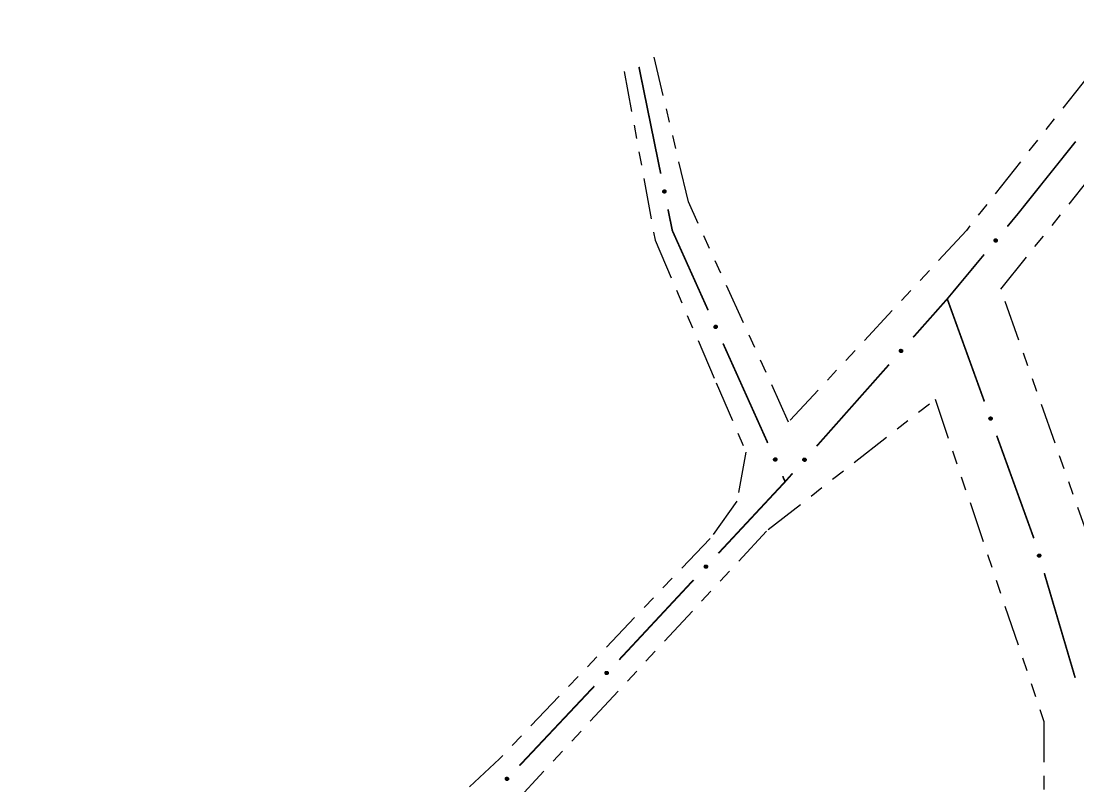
# Model space of a CAD drawing. Extents: x 208948 to 212966, y 4875285 to 4878160.
# Drawn here: x 211468.8 to 211585.1, y 4877657.5 to 4877741.6 of the extents above; entities that cross this region are included whole.
import ezdxf

# ---------------------------------------------------------------- set-up
doc = ezdxf.new("R2010")
doc.units = 0
doc.header["$LTSCALE"] = 1.5
doc.header["$MEASUREMENT"] = 0
doc.linetypes.add('TRACO_25', pattern=[8, 3, -1, 1, -1, 1, -1])
doc.layers.add('SV-EIXO-RUA-N-PAV', color=6, linetype='CONTINUOUS')
doc.layers.add('SV-RUA-NAO-PAV', color=7, linetype='CONTINUOUS')

msp = doc.modelspace()

# ---------------------------------------------------------------- linework, layer by layer
at = {"layer": 'SV-EIXO-RUA-N-PAV', "const_width": 0.18}
for points in [[(211536.789515, 4877736.579762), (211539.186798, 4877724.821657)], [(211578.414702, 4877720.324192), (211584.838389, 4877728.365876)], [(211539.985893, 4877720.902289), (211540.38544, 4877718.942605)], [(211577.323394, 4877719.010754), (211577.962463, 4877719.779903)], [(211577.962463, 4877719.779903), (211578.414702, 4877720.324192)], [(211540.38544, 4877718.942605), (211540.461361, 4877718.57023)], [(211540.461361, 4877718.57023), (211544.404436, 4877709.795501)], [(211570.710381, 4877711.051688), (211574.767117, 4877715.934157)], [(211570.277665, 4877710.563821), (211570.710381, 4877711.051688)], [(211570.710381, 4877711.051688), (211574.793411, 4877699.767678)], [(211566.959885, 4877706.823187), (211570.277665, 4877710.563821)], [(211546.043974, 4877706.146951), (211550.962588, 4877695.201302)], [(211556.342991, 4877694.85316), (211564.305662, 4877703.83068)], [(211576.154421, 4877696.006342), (211580.237451, 4877684.722332)], [(211552.602126, 4877691.552752), (211552.875699, 4877690.943957)], [(211552.875699, 4877690.943957), (211553.688768, 4877691.860653)], [(211545.528379, 4877683.062929), (211552.34744, 4877690.377327)], [(211552.34744, 4877690.377327), (211552.875699, 4877690.943957)], [(211581.385119, 4877680.890975), (211584.782981, 4877669.382085)], [(211534.672193, 4877671.418149), (211542.800755, 4877680.13717)], [(211534.617589, 4877671.360168), (211534.672193, 4877671.418149)], [(211523.648227, 4877659.712289), (211531.875248, 4877668.448198)]]:
    msp.add_lwpolyline(points, dxfattribs=at)
at = {"layer": 'SV-EIXO-RUA-N-PAV'}
for points in [[(211539.665503, 4877723.024749), (211539.706677, 4877722.998352), (211539.736665, 4877722.967246), (211539.75421, 4877722.934103), (211539.762077, 4877722.900772), (211539.766285, 4877722.865767), (211539.762741, 4877722.829539), (211539.749901, 4877722.790201), (211539.723711, 4877722.748713), (211539.689827, 4877722.720087), (211539.658254, 4877722.701147), (211539.623972, 4877722.690943), (211539.589898, 4877722.687425), (211539.552388, 4877722.692351), (211539.512649, 4877722.705752), (211539.471569, 4877722.733097), (211539.442378, 4877722.763794), (211539.426249, 4877722.796297), (211539.416209, 4877722.830827), (211539.412341, 4877722.866616), (211539.416025, 4877722.902158), (211539.42959, 4877722.942144), (211539.457116, 4877722.982333), (211539.487401, 4877723.011797), (211539.519669, 4877723.028378), (211539.553887, 4877723.037498), (211539.588945, 4877723.042145), (211539.625511, 4877723.040099), (211539.665503, 4877723.024749)], [(211575.868766, 4877717.432292), (211575.863577, 4877717.480925), (211575.869063, 4877717.523783), (211575.883927, 4877717.558212), (211575.904995, 4877717.585211), (211575.929659, 4877717.610405), (211575.96013, 4877717.630319), (211575.998845, 4877717.64493), (211576.047593, 4877717.650477), (211576.091128, 4877717.641972), (211576.125661, 4877717.629206), (211576.155079, 4877717.608858), (211576.179152, 4877717.584488), (211576.198791, 4877717.552153), (211576.213216, 4877717.512774), (211576.217607, 4877717.463621), (211576.211941, 4877717.421641), (211576.196689, 4877717.388717), (211576.176046, 4877717.359272), (211576.150558, 4877717.333853), (211576.120534, 4877717.314477), (211576.08086, 4877717.300025), (211576.032288, 4877717.296334), (211575.990354, 4877717.301507), (211575.957224, 4877717.316292), (211575.928693, 4877717.337268), (211575.903123, 4877717.361699), (211575.881829, 4877717.391496), (211575.868766, 4877717.432292)], [(211545.265721, 4877708.147402), (211545.311683, 4877708.130682), (211545.347765, 4877708.106914), (211545.372154, 4877708.078427), (211545.387142, 4877708.047635), (211545.398928, 4877708.014407), (211545.403419, 4877707.978283), (211545.399522, 4877707.937087), (211545.383073, 4877707.890863), (211545.356295, 4877707.8555), (211545.329647, 4877707.830095), (211545.298439, 4877707.812618), (211545.265967, 4877707.80171), (211545.22829, 4877707.798286), (211545.186579, 4877707.802642), (211545.1405, 4877707.820307), (211545.105285, 4877707.843852), (211545.082419, 4877707.872024), (211545.065047, 4877707.90351), (211545.053421, 4877707.937578), (211545.049217, 4877707.973063), (211545.053679, 4877708.015051), (211545.071717, 4877708.0603), (211545.094799, 4877708.095691), (211545.122643, 4877708.118947), (211545.154027, 4877708.135352), (211545.187211, 4877708.147578), (211545.223335, 4877708.153604), (211545.265721, 4877708.147402)], [(211565.455079, 4877705.292487), (211565.451463, 4877705.341262), (211565.458329, 4877705.383921), (211565.474296, 4877705.417852), (211565.496224, 4877705.444157), (211565.521688, 4877705.468542), (211565.552786, 4877705.487462), (211565.591952, 4877705.500817), (211565.640854, 4877705.504788), (211565.684092, 4877705.494882), (211565.718196, 4877705.481008), (211565.746941, 4877705.459722), (211565.770216, 4877705.434588), (211565.788801, 4877705.401636), (211565.801947, 4877705.361812), (211565.80475, 4877705.312543), (211565.797732, 4877705.270767), (211565.781426, 4877705.238353), (211565.759844, 4877705.209589), (211565.733548, 4877705.185006), (211565.702915, 4877705.166609), (211565.662795, 4877705.153445), (211565.614129, 4877705.151323), (211565.572384, 4877705.157847), (211565.539749, 4877705.173693), (211565.511909, 4877705.195579), (211565.487141, 4877705.220822), (211565.46682, 4877705.25129), (211565.455079, 4877705.292487)], [(211575.528541, 4877698.059573), (211575.573117, 4877698.039449), (211575.607314, 4877698.013039), (211575.629496, 4877697.982802), (211575.64213, 4877697.950972), (211575.651387, 4877697.916952), (211575.653154, 4877697.880594), (211575.646176, 4877697.839806), (211575.626303, 4877697.794948), (211575.596946, 4877697.761695), (211575.568466, 4877697.738362), (211575.536033, 4877697.723277), (211575.502834, 4877697.714837), (211575.465006, 4877697.714251), (211575.423741, 4877697.721726), (211575.379118, 4877697.742801), (211575.34577, 4877697.768923), (211575.325083, 4877697.798732), (211575.310124, 4877697.831434), (211575.301088, 4877697.866279), (211575.29956, 4877697.901979), (211575.307161, 4877697.943513), (211575.328545, 4877697.987281), (211575.354219, 4877698.020838), (211575.383731, 4877698.041939), (211575.416257, 4877698.055941), (211575.450265, 4877698.065642), (211575.48674, 4877698.068939), (211575.528541, 4877698.059573)], [(211551.823873, 4877693.553204), (211551.869835, 4877693.536484), (211551.905918, 4877693.512715), (211551.930307, 4877693.484229), (211551.945295, 4877693.453437), (211551.95708, 4877693.420208), (211551.961571, 4877693.384085), (211551.957675, 4877693.342888), (211551.941226, 4877693.296664), (211551.914448, 4877693.261301), (211551.887799, 4877693.235897), (211551.856591, 4877693.218419), (211551.824119, 4877693.207511), (211551.786442, 4877693.204087), (211551.744732, 4877693.208443), (211551.698653, 4877693.226108), (211551.663438, 4877693.249653), (211551.640571, 4877693.277826), (211551.623199, 4877693.309312), (211551.611574, 4877693.34338), (211551.60737, 4877693.378864), (211551.611832, 4877693.420852), (211551.62987, 4877693.466102), (211551.652952, 4877693.501492), (211551.680796, 4877693.524748), (211551.712179, 4877693.541153), (211551.745364, 4877693.553379), (211551.781487, 4877693.559405), (211551.823873, 4877693.553204)], [(211554.838185, 4877693.32246), (211554.834569, 4877693.371234), (211554.841435, 4877693.413893), (211554.857402, 4877693.447824), (211554.87933, 4877693.474129), (211554.904794, 4877693.498514), (211554.935892, 4877693.517435), (211554.975058, 4877693.530789), (211555.02396, 4877693.53476), (211555.067198, 4877693.524855), (211555.101301, 4877693.510981), (211555.130047, 4877693.489695), (211555.153322, 4877693.464561), (211555.171907, 4877693.431608), (211555.185053, 4877693.391785), (211555.187856, 4877693.342515), (211555.180838, 4877693.30074), (211555.164532, 4877693.268325), (211555.14295, 4877693.239562), (211555.116654, 4877693.214978), (211555.086021, 4877693.196581), (211555.045901, 4877693.183418), (211554.997235, 4877693.181295), (211554.95549, 4877693.187819), (211554.922855, 4877693.203666), (211554.895015, 4877693.225551), (211554.870247, 4877693.250794), (211554.849926, 4877693.281263), (211554.838185, 4877693.32246)], [(211580.8837, 4877682.978093), (211580.926988, 4877682.955328), (211580.959536, 4877682.926912), (211580.979861, 4877682.895397), (211580.990561, 4877682.862865), (211580.997758, 4877682.828351), (211580.997338, 4877682.791952), (211580.987922, 4877682.751657), (211580.965391, 4877682.708073), (211580.934089, 4877682.676644), (211580.904259, 4877682.655064), (211580.870979, 4877682.641954), (211580.837333, 4877682.635524), (211580.799538, 4877682.637211), (211580.758796, 4877682.647152), (211580.715519, 4877682.670868), (211580.683801, 4877682.698946), (211580.664942, 4877682.729945), (211580.651974, 4877682.763485), (211580.645048, 4877682.79881), (211580.645667, 4877682.834538), (211580.655749, 4877682.875541), (211580.679724, 4877682.917944), (211580.707367, 4877682.949899), (211580.738092, 4877682.969189), (211580.771401, 4877682.981213), (211580.805931, 4877682.988853), (211580.842537, 4877682.989953), (211580.8837, 4877682.978093)], [(211543.986073, 4877681.570021), (211543.983668, 4877681.61887), (211543.99159, 4877681.661345), (211544.008393, 4877681.69487), (211544.030967, 4877681.720623), (211544.057028, 4877681.744369), (211544.088586, 4877681.762513), (211544.128071, 4877681.774892), (211544.177057, 4877681.777649), (211544.220035, 4877681.766674), (211544.253784, 4877681.751958), (211544.281993, 4877681.729966), (211544.304637, 4877681.704262), (211544.322399, 4877681.670859), (211544.334554, 4877681.630722), (211544.336134, 4877681.581398), (211544.328082, 4877681.539809), (211544.310977, 4877681.507809), (211544.288688, 4877681.47959), (211544.261791, 4877681.455666), (211544.230711, 4877681.438034), (211544.190277, 4877681.42587), (211544.141574, 4877681.424955), (211544.100002, 4877681.432512), (211544.067771, 4877681.449163), (211544.040482, 4877681.471733), (211544.016348, 4877681.497582), (211543.996789, 4877681.528545), (211543.986073, 4877681.570021)], [(211533.067776, 4877669.875055), (211533.065616, 4877669.923915), (211533.073752, 4877669.96635), (211533.090725, 4877669.99979), (211533.113428, 4877670.025429), (211533.139609, 4877670.049043), (211533.171257, 4877670.067027), (211533.210804, 4877670.079207), (211533.259803, 4877670.081717), (211533.302726, 4877670.070526), (211533.3364, 4877670.05564), (211533.364498, 4877670.033506), (211533.387012, 4877670.007688), (211533.404606, 4877669.974196), (211533.416557, 4877669.933998), (211533.417889, 4877669.884667), (211533.409627, 4877669.843119), (211533.392362, 4877669.811206), (211533.369931, 4877669.783099), (211533.342913, 4877669.759311), (211533.311745, 4877669.741837), (211533.27125, 4877669.729876), (211533.222542, 4877669.729207), (211533.18101, 4877669.736974), (211533.148862, 4877669.753787), (211533.121688, 4877669.776493), (211533.097684, 4877669.802464), (211533.078282, 4877669.833526), (211533.067776, 4877669.875055)], [(211522.098413, 4877658.227175), (211522.096254, 4877658.276036), (211522.10439, 4877658.318471), (211522.121363, 4877658.35191), (211522.144066, 4877658.37755), (211522.170246, 4877658.401164), (211522.201895, 4877658.419148), (211522.241442, 4877658.431328), (211522.290441, 4877658.433837), (211522.333364, 4877658.422646), (211522.367038, 4877658.407761), (211522.395136, 4877658.385626), (211522.41765, 4877658.359809), (211522.435244, 4877658.326316), (211522.447195, 4877658.286118), (211522.448527, 4877658.236787), (211522.440265, 4877658.19524), (211522.423, 4877658.163326), (211522.400568, 4877658.135219), (211522.373551, 4877658.111432), (211522.342383, 4877658.093957), (211522.301888, 4877658.081996), (211522.25318, 4877658.081328), (211522.211648, 4877658.089094), (211522.1795, 4877658.105907), (211522.152326, 4877658.128614), (211522.128322, 4877658.154585), (211522.108919, 4877658.185646), (211522.098413, 4877658.227175)]]:
    msp.add_lwpolyline(points, close=True, dxfattribs=at)
for points in [[(211539.412341, 4877722.866616), (211539.442378, 4877722.763794)], [(211539.415673, 4877722.880262), (211539.455212, 4877722.754634)], [(211539.416025, 4877722.902158), (211539.471569, 4877722.733097)], [(211539.426239, 4877722.917231), (211539.490104, 4877722.726933)], [(211539.42959, 4877722.942144), (211539.512649, 4877722.705752)], [(211539.445619, 4877722.958782), (211539.531409, 4877722.701932)], [(211539.457116, 4877722.982333), (211539.552388, 4877722.692351)], [(211539.47171, 4877722.994739), (211539.56917, 4877722.694312)], [(211539.487401, 4877723.011797), (211539.589898, 4877722.687425)], [(211539.503474, 4877723.016533), (211539.60584, 4877722.692041)], [(211539.519669, 4877723.028378), (211539.623972, 4877722.690943)], [(211539.536874, 4877723.030306), (211539.638201, 4877722.697246)], [(211539.553887, 4877723.037498), (211539.658254, 4877722.701147)], [(211539.573246, 4877723.036329), (211539.674794, 4877722.715847)], [(211539.588945, 4877723.042145), (211539.689827, 4877722.720087)], [(211539.608034, 4877723.036459), (211539.706285, 4877722.738979)], [(211539.625511, 4877723.040099), (211539.723711, 4877722.748713)], [(211539.643913, 4877723.031241), (211539.734259, 4877722.772534)], [(211539.665503, 4877723.024749), (211539.749901, 4877722.790201)], [(211539.687347, 4877723.009459), (211539.754431, 4877722.817032)], [(211539.706677, 4877722.998352), (211539.762741, 4877722.829539)], [(211539.723848, 4877722.980694), (211539.761778, 4877722.85613)], [(211539.736665, 4877722.967246), (211539.766285, 4877722.865767)], [(211575.863577, 4877717.480925), (211575.96013, 4877717.630319)], [(211575.866599, 4877717.50537), (211575.939996, 4877717.612922)], [(211575.867016, 4877717.458898), (211575.975085, 4877717.631667)], [(211575.868766, 4877717.432292), (211575.998845, 4877717.64493)], [(211575.869063, 4877717.523783), (211575.929659, 4877717.610405)], [(211575.877218, 4877717.411391), (211576.022414, 4877717.643791)], [(211575.881829, 4877717.391496), (211576.047593, 4877717.650477)], [(211575.895608, 4877717.380145), (211576.066092, 4877717.642981)], [(211575.903123, 4877717.361699), (211576.091128, 4877717.641972)], [(211575.917486, 4877717.353097), (211576.103844, 4877717.632902)], [(211575.928693, 4877717.337268), (211576.125661, 4877717.629206)], [(211575.944951, 4877717.328503), (211576.141256, 4877717.61601)], [(211575.957224, 4877717.316292), (211576.155079, 4877717.608858)], [(211575.976598, 4877717.311078), (211576.165573, 4877717.594032)], [(211575.990354, 4877717.301507), (211576.179152, 4877717.584488)], [(211576.013478, 4877717.29995), (211576.186756, 4877717.564012)], [(211576.032288, 4877717.296334), (211576.198791, 4877717.552153)], [(211576.057851, 4877717.302111), (211576.204452, 4877717.529795)], [(211576.08086, 4877717.300025), (211576.213216, 4877717.512774)], [(211576.102386, 4877717.313007), (211576.21081, 4877717.481934)], [(211576.120534, 4877717.314477), (211576.217607, 4877717.463621)], [(211576.137831, 4877717.327909), (211576.21105, 4877717.437383)], [(211576.150558, 4877717.333853), (211576.211941, 4877717.421641)], [(211545.049217, 4877707.973063), (211545.1405, 4877707.820307)], [(211545.053421, 4877707.937578), (211545.105285, 4877707.843852)], [(211545.053678, 4877707.951623), (211545.119817, 4877707.837731)], [(211545.053679, 4877708.015051), (211545.186579, 4877707.802642)], [(211545.055876, 4877707.990009), (211545.159936, 4877707.81836)], [(211545.065667, 4877708.0348), (211545.20572, 4877707.803031)], [(211545.071717, 4877708.0603), (211545.22829, 4877707.798286)], [(211545.083234, 4877708.075605), (211545.244233, 4877707.803882)], [(211545.094799, 4877708.095691), (211545.265967, 4877707.80171)], [(211545.109442, 4877708.103838), (211545.280508, 4877707.809711)], [(211545.122643, 4877708.118947), (211545.298439, 4877707.812618)], [(211545.139006, 4877708.124603), (211545.310939, 4877707.821889)], [(211545.154027, 4877708.135352), (211545.329647, 4877707.830095)], [(211545.17317, 4877708.138459), (211545.342559, 4877707.848066)], [(211545.187211, 4877708.147578), (211545.356295, 4877707.8555)], [(211545.207083, 4877708.146218), (211545.368207, 4877707.877543)], [(211545.223335, 4877708.153604), (211545.383073, 4877707.890863)], [(211545.243232, 4877708.148999), (211545.388137, 4877707.916418)], [(211545.265721, 4877708.147402), (211545.399522, 4877707.937087)], [(211545.290386, 4877708.137278), (211545.398055, 4877707.964258)], [(211545.311683, 4877708.130682), (211545.403419, 4877707.978283)], [(211545.33231, 4877708.117222), (211545.396645, 4877708.004015)], [(211545.347765, 4877708.106914), (211545.398928, 4877708.014407)], [(211565.451463, 4877705.341262), (211565.552786, 4877705.487462)], [(211565.454189, 4877705.319135), (211565.567777, 4877705.488328)], [(211565.455079, 4877705.292487), (211565.591952, 4877705.500817)], [(211565.455272, 4877705.365596), (211565.532101, 4877705.470725)], [(211565.458329, 4877705.383921), (211565.521688, 4877705.468542)], [(211565.462853, 4877705.271324), (211565.615472, 4877705.498918)], [(211565.46682, 4877705.25129), (211565.640854, 4877705.504788)], [(211565.480225, 4877705.239501), (211565.659102, 4877705.496698)], [(211565.487141, 4877705.220822), (211565.684092, 4877705.494882)], [(211565.501219, 4877705.211761), (211565.696509, 4877705.485407)], [(211565.511909, 4877705.195579), (211565.718196, 4877705.481008)], [(211565.527876, 4877705.186293), (211565.733357, 4877705.467316)], [(211565.539749, 4877705.173693), (211565.746941, 4877705.459722)], [(211565.558945, 4877705.167856), (211565.756951, 4877705.444565)], [(211565.572384, 4877705.157847), (211565.770216, 4877705.434588)], [(211565.595446, 4877705.155544), (211565.777155, 4877705.413878)], [(211565.614129, 4877705.151323), (211565.788801, 4877705.401636)], [(211565.639866, 4877705.156272), (211565.793737, 4877705.379107)], [(211565.662795, 4877705.153445), (211565.801947, 4877705.361812)], [(211565.684729, 4877705.165726), (211565.798548, 4877705.331066)], [(211565.702915, 4877705.166609), (211565.80475, 4877705.312543)], [(211565.720636, 4877705.179476), (211565.79735, 4877705.28653)], [(211565.733548, 4877705.185006), (211565.797732, 4877705.270767)], [(211575.29956, 4877697.901979), (211575.379118, 4877697.742801)], [(211575.301088, 4877697.866279), (211575.34577, 4877697.768923)], [(211575.302399, 4877697.880264), (211575.359801, 4877697.761728)], [(211575.307161, 4877697.943513), (211575.423741, 4877697.721726)], [(211575.307472, 4877697.918377), (211575.398353, 4877697.739401)], [(211575.320598, 4877697.962307), (211575.442857, 4877697.720677)], [(211575.328545, 4877697.987281), (211575.465006, 4877697.714251)], [(211575.341179, 4877698.001678), (211575.481324, 4877697.718635)], [(211575.354219, 4877698.020838), (211575.502834, 4877697.714837)], [(211575.369432, 4877698.027863), (211575.517935, 4877697.721724)], [(211575.383731, 4877698.041939), (211575.536033, 4877697.723277)], [(211575.400472, 4877698.04635), (211575.549194, 4877697.731584)], [(211575.416257, 4877698.055941), (211575.568466, 4877697.738362)], [(211575.43558, 4877698.057603), (211575.58269, 4877697.755313)], [(211575.450265, 4877698.065642), (211575.596946, 4877697.761695)], [(211575.469979, 4877698.062794), (211575.610479, 4877697.782781)], [(211575.48674, 4877698.068939), (211575.626303, 4877697.794948)], [(211575.506235, 4877698.062853), (211575.633271, 4877697.820051)], [(211575.528541, 4877698.059573), (211575.646176, 4877697.839806)], [(211575.552376, 4877698.047625), (211575.646752, 4877697.867011)], [(211575.573117, 4877698.039449), (211575.653154, 4877697.880594)], [(211575.592676, 4877698.024478), (211575.648331, 4877697.906762)], [(211575.607314, 4877698.013039), (211575.651387, 4877697.916952)], [(211551.60737, 4877693.378864), (211551.698653, 4877693.226108)], [(211551.611574, 4877693.34338), (211551.663438, 4877693.249653)], [(211551.61183, 4877693.357424), (211551.677969, 4877693.243532)], [(211551.611832, 4877693.420852), (211551.744732, 4877693.208443)], [(211551.614028, 4877693.395811), (211551.718089, 4877693.224162)], [(211551.62382, 4877693.440602), (211551.763873, 4877693.208832)], [(211551.62987, 4877693.466102), (211551.786442, 4877693.204087)], [(211551.641387, 4877693.481407), (211551.802385, 4877693.209683)], [(211551.652952, 4877693.501492), (211551.824119, 4877693.207511)], [(211551.667595, 4877693.509639), (211551.838661, 4877693.215512)], [(211551.680796, 4877693.524748), (211551.856591, 4877693.218419)], [(211551.697159, 4877693.530404), (211551.869091, 4877693.227691)], [(211551.712179, 4877693.541153), (211551.887799, 4877693.235897)], [(211551.731323, 4877693.544261), (211551.900711, 4877693.253867)], [(211551.745364, 4877693.553379), (211551.914448, 4877693.261301)], [(211551.765235, 4877693.55202), (211551.92636, 4877693.283345)], [(211551.781487, 4877693.559405), (211551.941226, 4877693.296664)], [(211551.801385, 4877693.554801), (211551.94629, 4877693.32222)], [(211551.823873, 4877693.553204), (211551.957675, 4877693.342888)], [(211551.848539, 4877693.543079), (211551.956208, 4877693.370059)], [(211551.869835, 4877693.536484), (211551.961571, 4877693.384085)], [(211551.890463, 4877693.523023), (211551.954797, 4877693.409817)], [(211551.905918, 4877693.512715), (211551.95708, 4877693.420208)], [(211554.834569, 4877693.371234), (211554.935892, 4877693.517435)], [(211554.837295, 4877693.349107), (211554.950883, 4877693.5183)], [(211554.838185, 4877693.32246), (211554.975058, 4877693.530789)], [(211554.838378, 4877693.395569), (211554.915207, 4877693.500697)], [(211554.841435, 4877693.413893), (211554.904794, 4877693.498514)], [(211554.845959, 4877693.301297), (211554.998578, 4877693.52889)], [(211554.849926, 4877693.281263), (211555.02396, 4877693.53476)], [(211554.863331, 4877693.269473), (211555.042208, 4877693.526671)], [(211554.870247, 4877693.250794), (211555.067198, 4877693.524855)], [(211554.884325, 4877693.241733), (211555.079615, 4877693.515379)], [(211554.895015, 4877693.225551), (211555.101301, 4877693.510981)], [(211554.910982, 4877693.216266), (211555.116463, 4877693.497288)], [(211554.922855, 4877693.203666), (211555.130047, 4877693.489695)], [(211554.942051, 4877693.197828), (211555.140057, 4877693.474537)], [(211554.95549, 4877693.187819), (211555.153322, 4877693.464561)], [(211554.978552, 4877693.185516), (211555.160261, 4877693.44385)], [(211554.997235, 4877693.181295), (211555.171907, 4877693.431608)], [(211555.022972, 4877693.186244), (211555.176843, 4877693.409079)], [(211555.045901, 4877693.183418), (211555.185053, 4877693.391785)], [(211555.067835, 4877693.195698), (211555.181654, 4877693.361038)], [(211555.086021, 4877693.196581), (211555.187856, 4877693.342515)], [(211555.103742, 4877693.209448), (211555.180456, 4877693.316503)], [(211555.116654, 4877693.214978), (211555.180838, 4877693.30074)], [(211580.645048, 4877682.79881), (211580.683801, 4877682.698946)], [(211580.645667, 4877682.834538), (211580.715519, 4877682.670868)], [(211580.647196, 4877682.812691), (211580.697374, 4877682.690922)], [(211580.654549, 4877682.850431), (211580.734516, 4877682.666319)], [(211580.655749, 4877682.875541), (211580.758796, 4877682.647152)], [(211580.670291, 4877682.893493), (211580.777814, 4877682.644956)], [(211580.679724, 4877682.917944), (211580.799538, 4877682.637211)], [(211580.693199, 4877682.931557), (211580.81609, 4877682.640607)], [(211580.707367, 4877682.949899), (211580.837333, 4877682.635524)], [(211580.722974, 4877682.955998), (211580.85282, 4877682.641491)], [(211580.738092, 4877682.969189), (211580.870979, 4877682.641954)], [(211580.755068, 4877682.972587), (211580.884615, 4877682.649456)], [(211580.771401, 4877682.981213), (211580.904259, 4877682.655064)], [(211580.790789, 4877682.98171), (211580.919476, 4877682.67113)], [(211580.805931, 4877682.988853), (211580.934089, 4877682.676644)], [(211580.825438, 4877682.984826), (211580.948865, 4877682.69688)], [(211580.842537, 4877682.989953), (211580.965391, 4877682.708073)], [(211580.861632, 4877682.982707), (211580.973854, 4877682.732713)], [(211580.8837, 4877682.978093), (211580.987922, 4877682.751657)], [(211580.906775, 4877682.964735), (211580.990132, 4877682.778778)], [(211580.926988, 4877682.955328), (211580.997338, 4877682.791952)], [(211580.945612, 4877682.939209), (211580.994095, 4877682.818362)], [(211580.959536, 4877682.926912), (211580.997758, 4877682.828351)], [(211543.983668, 4877681.61887), (211544.088586, 4877681.762513)], [(211543.985844, 4877681.596682), (211544.103593, 4877681.763006)], [(211543.986073, 4877681.570021), (211544.128071, 4877681.774892)], [(211543.988079, 4877681.643103), (211544.067492, 4877681.746293)], [(211543.99159, 4877681.661345), (211544.057028, 4877681.744369)], [(211543.99332, 4877681.548672), (211544.151537, 4877681.77241)], [(211543.996789, 4877681.528545), (211544.177057, 4877681.777649)], [(211544.009897, 4877681.516427), (211544.195098, 4877681.769109)], [(211544.016348, 4877681.497582), (211544.220035, 4877681.766674)], [(211544.030196, 4877681.488175), (211544.232213, 4877681.756893)], [(211544.040482, 4877681.471733), (211544.253784, 4877681.751958)], [(211544.056214, 4877681.462054), (211544.268601, 4877681.737894)], [(211544.067771, 4877681.449163), (211544.281993, 4877681.729966)], [(211544.086816, 4877681.442852), (211544.291624, 4877681.714565)], [(211544.100002, 4877681.432512), (211544.304637, 4877681.704262)], [(211544.123001, 4877681.429638), (211544.31106, 4877681.683386)], [(211544.141574, 4877681.424955), (211544.322399, 4877681.670859)], [(211544.167425, 4877681.429264), (211544.326775, 4877681.648215)], [(211544.190277, 4877681.42587), (211544.334554, 4877681.630722)], [(211544.212509, 4877681.437603), (211544.330393, 4877681.600069)], [(211544.230711, 4877681.438034), (211544.336134, 4877681.581398)], [(211544.248746, 4877681.450458), (211544.328091, 4877681.555577)], [(211544.261791, 4877681.455666), (211544.328082, 4877681.539809)], [(211533.065616, 4877669.923915), (211533.171257, 4877670.067027)], [(211533.067681, 4877669.901717), (211533.186267, 4877670.067445)], [(211533.067776, 4877669.875055), (211533.210804, 4877670.079207)], [(211533.07015, 4877669.948125), (211533.150082, 4877670.050914)], [(211533.073752, 4877669.96635), (211533.139609, 4877670.049043)], [(211533.074914, 4877669.853669), (211533.234257, 4877670.076607)], [(211533.078282, 4877669.833526), (211533.259803, 4877670.081717)], [(211533.091329, 4877669.821342), (211533.277801, 4877670.073086)], [(211533.097684, 4877669.802464), (211533.302726, 4877670.070526)], [(211533.111485, 4877669.792987), (211533.314854, 4877670.060684)], [(211533.121688, 4877669.776493), (211533.3364, 4877670.05564)], [(211533.137371, 4877669.766736), (211533.351146, 4877670.041501)], [(211533.148862, 4877669.753787), (211533.364498, 4877670.033506)], [(211533.167875, 4877669.747379), (211533.374051, 4877670.018056)], [(211533.18101, 4877669.736974), (211533.387012, 4877670.007688)], [(211533.203993, 4877669.733984), (211533.39333, 4877669.98678)], [(211533.222542, 4877669.729207), (211533.404606, 4877669.974196)], [(211533.248415, 4877669.733386), (211533.408867, 4877669.95153)], [(211533.27125, 4877669.729876), (211533.416557, 4877669.933998)], [(211533.293541, 4877669.741496), (211533.412242, 4877669.903366)], [(211533.311745, 4877669.741837), (211533.417889, 4877669.884667)], [(211533.329842, 4877669.754169), (211533.409716, 4877669.858887)], [(211533.342913, 4877669.759311), (211533.409627, 4877669.843119)], [(211522.096254, 4877658.276036), (211522.201895, 4877658.419148)], [(211522.098319, 4877658.253838), (211522.216905, 4877658.419565)], [(211522.098413, 4877658.227175), (211522.241442, 4877658.431328)], [(211522.100788, 4877658.300246), (211522.18072, 4877658.403035)], [(211522.10439, 4877658.318471), (211522.170246, 4877658.401164)], [(211522.105552, 4877658.20579), (211522.264895, 4877658.428727)], [(211522.108919, 4877658.185646), (211522.290441, 4877658.433837)], [(211522.121967, 4877658.173462), (211522.308439, 4877658.425207)], [(211522.128322, 4877658.154585), (211522.333364, 4877658.422646)], [(211522.142123, 4877658.145108), (211522.345492, 4877658.412804)], [(211522.152326, 4877658.128614), (211522.367038, 4877658.407761)], [(211522.168008, 4877658.118856), (211522.381784, 4877658.393622)], [(211522.1795, 4877658.105907), (211522.395136, 4877658.385626)], [(211522.198513, 4877658.0995), (211522.404689, 4877658.370177)], [(211522.211648, 4877658.089094), (211522.41765, 4877658.359809)], [(211522.234631, 4877658.086104), (211522.423968, 4877658.3389)], [(211522.25318, 4877658.081328), (211522.435244, 4877658.326316)], [(211522.279053, 4877658.085506), (211522.439505, 4877658.30365)], [(211522.301888, 4877658.081996), (211522.447195, 4877658.286118)], [(211522.324178, 4877658.093617), (211522.44288, 4877658.255487)], [(211522.342383, 4877658.093957), (211522.448527, 4877658.236787)], [(211522.36048, 4877658.10629), (211522.440354, 4877658.211007)], [(211522.373551, 4877658.111432), (211522.440265, 4877658.19524)]]:
    msp.add_lwpolyline(points, dxfattribs=at)
at = {"layer": 'SV-RUA-NAO-PAV', "linetype": 'TRACO_25'}
for points in [[(211593.626068, 4877744.991716, 14.850024), (211572.814853, 4877718.589505, 14.850024), (211572.824851, 4877718.589505, 14.860448), (211553.257398, 4877697.49631, 14.8396), (211542.229798, 4877721.740503, 14.349672), (211538.47082, 4877737.653202, 13.838897)], [(211535.171303, 4877736.082992, 13.818048), (211538.560268, 4877717.509859, 13.880592), (211545.297185, 4877701.802149, 13.880592), (211548.568054, 4877694.175832, 14.016105), (211547.578068, 4877688.784953, 14.141192), (211544.60843, 4877684.684319, 14.182889), (211521.441465, 4877660.460661, 14.235008), (211513.312553, 4877652.829521, 14.172464), (211511.571282, 4877651.870733, 14.203736), (211497.759698, 4877644.849187, 14.654305), (211493.352003, 4877640.441492, 14.654305), (211490.694514, 4877635.651694, 14.654305), (211488.137854, 4877630.14504, 14.654305), (211486.761191, 4877625.916717, 14.684252), (211484.991195, 4877620.803396, 14.714198), (211483.181804, 4877616.09898, 14.714198), (211481.451204, 4877609.986756, 14.714198), (211479.484542, 4877605.266768, 14.714198), (211477.51788, 4877599.760115, 14.714198), (211474.963652, 4877594.091827, 14.694234), (211471.52014, 4877590.648315, 14.714198), (211466.561484, 4877588.031247, 14.72418)], [(211506.737883, 4877555.796289, 15.527583), (211575.101525, 4877607.601057, 15.527583), (211581.437028, 4877617.714316, 15.527583), (211584.88054, 4877629.284515, 16.038359), (211590.07029, 4877650.427929, 16.351078), (211590.130771, 4877668.800976, 16.528286), (211586.571739, 4877683.873532, 16.549135), (211576.604078, 4877712.118372, 15.77776), (211593.625658, 4877733.339071, 15.756911)], [(211523.27105, 4877655.809861, 14.141192), (211551.007439, 4877685.674384, 14.78748), (211569.374903, 4877700.006475, 15.058504), (211581.342055, 4877664.580412, 15.277408), (211581.361739, 4877652.848466, 15.381647)]]:
    msp.add_polyline3d(points, dxfattribs=at)

doc.saveas('drawing.dxf')
